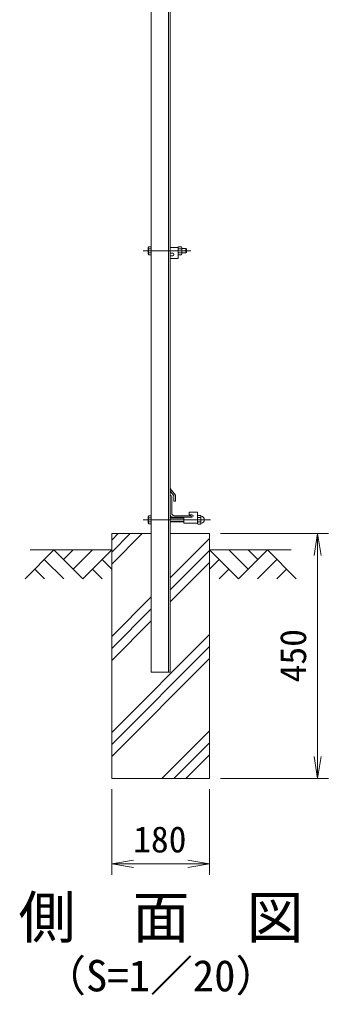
# Model space of a CAD drawing. Units: millimetres, scale not verified. Extents: x -4200 to 4200, y -2970 to 2970.
# Drawn here: x -178 to 391, y -655 to 1139 of the extents above; entities that cross this region are included whole.
import ezdxf
from ezdxf.enums import TextEntityAlignment as Align

# ---------------------------------------------------------------- set-up
doc = ezdxf.new("R2010")
doc.units = ezdxf.units.MM
doc.header["$LTSCALE"] = 20
doc.linetypes.add('USER1', pattern=[50.8, 31.75, -6.35, 6.35, -6.35])
for name, color, linetype, lineweight in [('0-0_D-STR1', 1, 'Continuous', 18), ('0-1_D-BMK', 2, 'USER1', 13), ('0-2_D-STR-DIM', 7, 'Continuous', 9), ('0-3_D-STR3', 3, 'Continuous', 13), ('0-4_D-BGD', 7, 'Continuous', 9), ('0-5_D-STR4', 7, 'Continuous', 9), ('0-6_D-DCR-HCH', 7, 'Continuous', 9), ('0-8_0', 7, 'Continuous', 9)]:
    doc.layers.add(name, color=color, linetype=linetype, lineweight=lineweight)
doc.layers.add('0-9_D-TTL-TXT', color=7, linetype='Continuous')
doc.styles.add('ＭＳ ゴシック', font='')
doc.styles.get('ＭＳ ゴシック').set_extended_font_data('MS Gothic')

# ---------------------------------------------------------------- blocks, each defined once
blk = doc.blocks.new('_Open')
at = {"layer": '0-8_0'}
blk.add_line((-20, 3.33), (0, 0), dxfattribs=at)
blk.add_lwpolyline([(-20, -3.33), (0, 0), (-20, 0)], dxfattribs=at)

msp = doc.modelspace()

# ---------------------------------------------------------------- linework, layer by layer
at = {"layer": '0-0_D-STR1'}
for p, q in [((64.03, -61.08), (64.03, 2203.92)), ((96.03, -61.08), (96.03, 2203.92)), ((99.03, -61.08), (99.03, 2203.92)), ((109.03, 264.65), (99.03, 277.15)), ((99.03, 272.58), (99.03, 277.15)), ((106.03, 263.53), (99.03, 272.58)), ((100.03, 263.92), (99.03, 263.92)), ((99.03, 228.92), (99.03, 263.92)), ((102.03, 231.42), (102.03, 261.92)), ((106.03, 253.65), (106.03, 263.53)), ((106.03, 253.65), (109.03, 253.65)), ((109.03, 253.65), (109.03, 264.65)), ((139.03, 223.92), (104.03, 223.92)), ((137.03, 226.92), (106.53, 226.92)), ((139.03, 224.92), (139.03, 223.92)), ((99.03, -61.08), (64.03, -61.08))]:
    msp.add_line(p, q, dxfattribs=at)
for centre, radius, start, end in [((100.03, 261.92), 2, 0, 90), ((104.03, 228.92), 5, 180, 270), ((106.53, 231.42), 4.5, 180, 270), ((137.03, 224.92), 2, 0, 90)]:
    msp.add_arc(centre, radius, start, end, dxfattribs=at)
at = {"layer": '0-1_D-BMK'}
for p, q in [((137.03, 713.92), (49.03, 713.92)), ((173.26, 219.42), (49.03, 219.42))]:
    msp.add_line(p, q, dxfattribs=at)
at = {"layer": '0-2_D-STR-DIM'}
for p, q in [((191.53, 193.92), (390.54, 193.92)), ((370.54, -216.08), (370.54, 153.92)), ((191.53, -256.08), (390.54, -256.08)), ((-8.47, -276.08), (-8.47, -433.4)), ((171.53, -276.08), (171.53, -433.4)), ((31.53, -413.4), (131.53, -413.4))]:
    msp.add_line(p, q, dxfattribs=at)
at = {"layer": '0-3_D-STR3'}
for p, q in [((58.73, 720.22), (59.42, 721.42)), ((58.73, 720.22), (58.73, 707.62)), ((64.03, 721.42), (59.42, 721.42)), ((64.03, 721.42), (64.03, 706.41)), ((114.03, 719.92), (99.03, 719.92)), ((114.03, 706.41), (114.03, 721.42)), ((114.03, 719.92), (114.03, 699.92)), ((120.53, 707.67), (120.53, 720.17)), ((120.53, 717.92), (127.83, 717.92)), ((127.83, 717.92), (129.03, 716.72)), ((58.73, 707.62), (59.42, 706.41)), ((64.03, 717.67), (59.42, 717.67)), ((64.03, 710.16), (59.42, 710.16)), ((64.03, 706.41), (59.42, 706.41)), ((103.78, 709.42), (99.03, 709.42)), ((103.78, 704.92), (99.03, 704.92)), ((99.03, 704.92), (99.03, 699.92)), ((114.03, 699.92), (99.03, 699.92)), ((114.03, 717.67), (119.8, 717.67)), ((114.03, 710.16), (119.8, 710.16)), ((120.53, 709.92), (127.83, 709.92)), ((129.03, 716.72), (129.03, 711.12)), ((149.28, 233.42), (134.28, 233.42)), ((134.28, 228.42), (134.28, 233.42)), ((149.28, 213.42), (149.28, 233.42)), ((58.73, 225.72), (59.42, 226.92)), ((58.73, 213.12), (58.73, 225.72)), ((64.03, 226.92), (59.42, 226.92)), ((64.03, 223.17), (59.42, 223.17)), ((64.03, 215.66), (59.42, 215.66)), ((64.03, 211.91), (64.03, 226.92)), ((99.03, 223.42), (124.28, 223.42)), ((99.03, 222.67), (124.28, 222.67)), ((99.03, 216.17), (124.28, 216.17)), ((99.03, 215.42), (124.28, 215.42)), ((139.03, 223.92), (124.28, 223.92)), ((124.28, 213.42), (124.28, 223.92)), ((139.03, 228.42), (134.28, 228.42)), ((149.28, 213.18), (149.28, 225.53)), ((149.28, 213.18), (149.28, 225.53)), ((150.28, 227.52), (154.78, 227.52)), ((154.78, 223.47), (150.28, 223.47)), ((154.78, 215.37), (150.28, 215.37)), ((155.78, 213.18), (155.78, 225.53)), ((155.78, 213.18), (155.78, 225.53)), ((58.73, 213.12), (59.42, 211.91)), ((64.03, 211.91), (59.42, 211.91)), ((149.28, 213.42), (124.28, 213.42)), ((150.28, 211.32), (154.78, 211.32))]:
    msp.add_line(p, q, dxfattribs=at)
for points in [[(114.03, 721.42), (119.8, 721.42), (120.53, 720.17)], [(127.83, 717.92), (127.83, 709.92), (129.03, 711.12)], [(114.03, 706.41), (119.8, 706.41), (120.53, 707.67)]]:
    msp.add_lwpolyline(points, dxfattribs=at)
for centre, radius, start, end in [((62.17, 719.55), 3.32, 145.61585, 214.38415), ((117.06, 719.55), 3.32, 325.61586, 34.38414), ((71.26, 713.92), 12.42, 162.4121, 197.5879), ((62.17, 708.29), 3.32, 145.61585, 214.38415), ((103.78, 707.17), 2.25, 270, 90), ((107.96, 713.92), 12.42, 342.4121, 17.5879), ((117.06, 708.29), 3.32, 325.61585, 34.38416), ((71.26, 219.42), 12.42, 162.4121, 197.5879), ((62.17, 225.05), 3.32, 145.61585, 214.38415), ((62.17, 213.79), 3.32, 145.61585, 214.38415), ((139.03, 226.17), 2.25, 270, 90), ((151.83, 225.49), 2.55, 127.42505, 232.57495), ((157.98, 219.42), 8.7, 152.26063, 207.73937), ((151.82, 213.34), 2.54, 127.21089, 232.78911), ((153.23, 225.49), 2.55, 307.42505, 52.57495), ((147.08, 219.42), 8.7, 332.26063, 27.73937), ((153.24, 213.34), 2.54, 307.21089, 52.78911), ((156.15, 226.36), 0.5, 196.57981, 262.83194), ((155.28, 219.42), 6.5, 277.16806, 82.83194), ((156.15, 212.47), 0.5, 97.16806, 170.16084)]:
    msp.add_arc(centre, radius, start, end, dxfattribs=at)
at = {"layer": '0-4_D-BGD'}
for p, q in [((-158.47, 163.92), (-8.47, 163.92)), ((321.53, 163.92), (171.53, 163.92))]:
    msp.add_line(p, q, dxfattribs=at)
at = {"layer": '0-5_D-STR4'}
for p, q in [((-8.47, 193.92), (-8.47, -256.08)), ((64.03, 193.92), (-8.47, 193.92)), ((171.53, 193.92), (99.03, 193.92)), ((171.53, 193.92), (171.53, -256.08)), ((171.53, -256.08), (-8.47, -256.08))]:
    msp.add_line(p, q, dxfattribs=at)
at = {"layer": '0-6_D-DCR-HCH'}
for p, q in [((-8.47, 137.64), (47.8, 193.92)), ((-8.47, 159.74), (25.7, 193.92)), ((-8.47, 181.84), (3.61, 193.92)), ((99.03, 112.56), (171.53, 185.06)), ((-114.9, 163.92), (-168.11, 110.71)), ((-114.9, 163.92), (-61.68, 110.71)), ((-97.16, 146.18), (-79.42, 163.92)), ((-79.42, 128.44), (-43.95, 163.92)), ((-61.68, 110.71), (-8.47, 163.92)), ((99.03, 90.47), (171.53, 162.97)), ((224.74, 110.71), (171.53, 163.92)), ((242.48, 128.44), (207, 163.92)), ((277.95, 163.92), (224.74, 110.71)), ((260.31, 146.09), (242.48, 163.92)), ((277.95, 163.92), (331.16, 110.71)), ((-132.63, 146.18), (-97, 110.71)), ((-26.21, 146.18), (-8.47, 128.52)), ((189.27, 146.18), (171.53, 128.52)), ((295.69, 146.18), (260.05, 110.71)), ((-150.37, 128.44), (-132.55, 110.71)), ((-43.95, 128.44), (-26.13, 110.71)), ((99.03, 68.37), (171.53, 140.87)), ((207, 128.44), (189.18, 110.71)), ((313.43, 128.44), (295.61, 110.71)), ((-8.47, 5.06), (64.03, 77.56)), ((-8.47, -17.03), (64.03, 55.47)), ((-8.47, -39.13), (64.03, 33.37)), ((-8.47, -171.71), (171.53, 8.29)), ((-8.47, -193.81), (171.53, -13.81)), ((-8.47, -215.91), (171.53, -35.91)), ((83.94, -256.08), (171.53, -168.49)), ((106.03, -256.08), (171.53, -190.59)), ((128.13, -256.08), (171.53, -212.69))]:
    msp.add_line(p, q, dxfattribs=at)

# ---------------------------------------------------------------- block references
at = {"layer": '0-2_D-STR-DIM', "xscale": 2, "yscale": 2}
for p, rotation in [((370.54, 193.92), 90), ((370.54, -256.08), 270), ((-8.47, -413.4), 180)]:
    msp.add_blockref('_Open', p, dxfattribs=dict(at, rotation=rotation))
msp.add_blockref('_Open', (171.53, -413.4), dxfattribs=at)

# ---------------------------------------------------------------- texts
at = {"layer": '0-2_D-STR-DIM', "style": 'ＭＳ ゴシック'}
msp.add_text('450', height=48.09, rotation=90, dxfattribs=at).set_placement((363.79, -79.58), align=Align.BOTTOM_LEFT)
msp.add_text('180', height=48.09, dxfattribs=at).set_placement((30.88, -406.65), align=Align.BOTTOM_LEFT)
at = {"layer": '0-9_D-TTL-TXT', "style": 'ＭＳ ゴシック'}
for s, height, p in [('側\u3000面\u3000図', 76.98, (-180.23, -573.02)), ('（S=1／20）', 57.77, (-134.75, -665))]:
    msp.add_text(s, height=height, dxfattribs=at).set_placement(p, align=Align.BOTTOM_LEFT)

doc.saveas('drawing.dxf')
